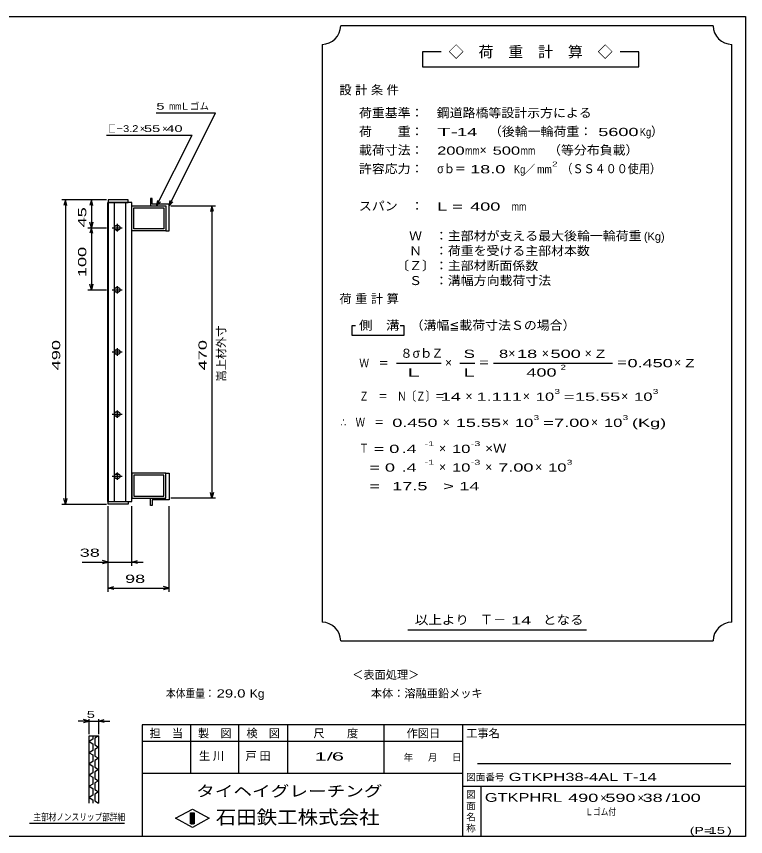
# Model space of a CAD drawing. Units: millimetres, scale not verified. Extents: x -1092 to 1042, y -770 to 629.
# Drawn here: x -133 to 1042, y -691 to 629 of the extents above; entities that cross this region are included whole.
import ezdxf
from ezdxf.enums import TextEntityAlignment as Align

# ---------------------------------------------------------------- set-up
doc = ezdxf.new("R2010")
doc.units = ezdxf.units.MM
doc.header["$LTSCALE"] = 6
for name, color, linetype, lineweight in [('0_2', 150, 'Continuous', 25), ('16', 3, 'Continuous', 25), ('22', 4, 'Continuous', 25), ('24', 2, 'Continuous', 25), ('32', 4, 'Continuous', 25)]:
    doc.layers.add(name, color=color, linetype=linetype, lineweight=lineweight)
doc.styles.add('ベクトル', font='')
doc.styles.get('ベクトル').set_extended_font_data('ベクトル')

msp = doc.modelspace()

# ---------------------------------------------------------------- linework, layer by layer
at = {"layer": '0_2'}
for p, q in [((-1034.4, 629.1), (1041.6, 629.1)), ((1041.6, 629.1), (1041.6, -690.9)), ((1041.6, -510.9), (69.6, -510.9)), ((69.6, -510.9), (69.6, -690.9)), ((147.6, -510.9), (147.6, -588.9)), ((225.6, -588.9), (225.6, -510.9)), ((303.6, -510.9), (303.6, -588.9)), ((459.6, -588.9), (459.6, -510.9)), ((585.6, -510.9), (585.6, -690.9)), ((585.6, -537.9), (69.6, -537.9)), ((1017.6, -573.9), (609.6, -573.9)), ((69.6, -588.9), (585.6, -588.9)), ((585.6, -609.9), (1041.6, -609.9)), ((615.6, -690.9), (615.6, -609.9)), ((123.6, -661.5), (150.6, -646.5)), ((150.6, -646.5), (177.6, -661.5)), ((147.6, -652.5), (153.6, -652.5)), ((147.6, -670.5), (147.6, -652.5)), ((147.6, -652.5), (148.8, -652.5)), ((148.8, -652.5), (148.8, -670.5)), ((150, -670.5), (150, -652.5)), ((150, -652.5), (151.2, -652.5)), ((151.2, -652.5), (151.2, -670.5)), ((152.4, -670.5), (152.4, -652.5)), ((152.4, -652.5), (153.6, -652.5)), ((153.6, -652.5), (153.6, -670.5)), ((153.6, -652.5), (153.6, -670.5)), ((150.6, -676.5), (123.6, -661.5)), ((153.6, -670.5), (147.6, -670.5)), ((148.8, -670.5), (150, -670.5)), ((177.6, -661.5), (150.6, -676.5)), ((151.2, -670.5), (152.4, -670.5)), ((1041.6, -690.9), (-1034.4, -690.9))]:
    msp.add_line(p, q, dxfattribs=at)
at = {"layer": '16'}
for p, q in [((47, 334), (15, 334)), ((15, 334), (15, 329.5)), ((47, 329.5), (47, 334)), ((86, 336), (83, 336)), ((83, 336), (83, 324)), ((86, 327), (86, 336)), ((14.3, -151.5), (14.3, 329.5)), ((14.3, 329.5), (15, 329.5)), ((15, 329.5), (47, 329.5)), ((15, 329.5), (15, -151.5)), ((53, 329.5), (15, 329.5)), ((24.5, 329.5), (24.5, -151.5)), ((43.5, -151.5), (43.5, 329.5)), ((53, -151.5), (53, 329.5)), ((53, 324), (108, 324)), ((53, 284), (53, 324)), ((56.2, 320.8), (104.8, 320.8)), ((56.2, 287.2), (56.2, 320.8)), ((83, 324), (108, 324)), ((113, 327), (86, 327)), ((104.8, 320.8), (104.8, 287.2)), ((108, 324), (108, 284)), ((108, 324), (108, 284)), ((113, 284), (113, 327)), ((31.5, 292), (27.5, 292)), ((29.5, 295), (29.5, 283)), ((21.5, 289), (37.5, 289)), ((27.5, 286), (31.5, 286)), ((108, 284), (53, 284)), ((104.8, 287.2), (56.2, 287.2)), ((108, 284), (113, 284)), ((21.5, 189), (37.5, 189)), ((31.5, 192), (27.5, 192)), ((27.5, 186), (31.5, 186)), ((29.5, 195), (29.5, 183)), ((29.5, 95), (29.5, 83)), ((21.5, 89), (37.5, 89)), ((31.5, 92), (27.5, 92)), ((27.5, 86), (31.5, 86)), ((21.5, -11), (37.5, -11)), ((31.5, -8), (27.5, -8)), ((29.5, -5), (29.5, -17)), ((27.5, -14), (31.5, -14)), ((29.5, -105), (29.5, -117)), ((21.5, -111), (37.5, -111)), ((31.5, -108), (27.5, -108)), ((27.5, -114), (31.5, -114)), ((108, -106), (53, -106)), ((53, -106), (53, -146)), ((104.8, -109.2), (56.2, -109.2)), ((56.2, -109.2), (56.2, -142.8)), ((104.8, -142.8), (104.8, -109.2)), ((108, -146), (108, -106)), ((108, -106), (113, -106)), ((108, -146), (108, -106)), ((113, -106), (113, -149)), ((56.2, -142.8), (104.8, -142.8)), ((15, -151.5), (14.3, -151.5)), ((15, -151.5), (47, -151.5)), ((15, -156), (15, -151.5)), ((15, -151.5), (53, -151.5)), ((47, -156), (15, -156)), ((47, -151.5), (47, -156)), ((53, -146), (108, -146)), ((83, -158), (83, -146)), ((83, -146), (108, -146)), ((86, -158), (83, -158)), ((113, -149), (86, -149)), ((86, -149), (86, -158))]:
    msp.add_line(p, q, dxfattribs=at)
for centre, radius, start, end in [((27.5, 289), 3, 90, 270), ((29.5, 289), 4, 46.6, 133.4), ((31.5, 289), 3, 270, 90), ((29.5, 289), 4, 226.6, 313.4), ((27.5, 189), 3, 90, 270), ((29.5, 189), 4, 46.6, 133.4), ((29.5, 189), 4, 226.6, 313.4), ((31.5, 189), 3, 270, 90), ((29.5, 89), 4, 46.6, 133.4), ((27.5, 89), 3, 90, 270), ((29.5, 89), 4, 226.6, 313.4), ((31.5, 89), 3, 270, 90), ((27.5, -11), 3, 90, 270), ((29.5, -11), 4, 46.6, 133.4), ((31.5, -11), 3, 270, 90), ((29.5, -11), 4, 226.6, 313.4), ((27.5, -111), 3, 90, 270), ((29.5, -111), 4, 46.6, 133.4), ((29.5, -111), 4, 226.6, 313.4), ((31.5, -111), 3, 270, 90)]:
    msp.add_arc(centre, radius, start, end, dxfattribs=at)
at = {"layer": '22'}
for p, q in [((92, 474), (188, 474)), ((113, 324), (188, 474)), ((12, 438), (150, 438)), ((93, 324), (150, 438)), ((12, 334), (-60, 334)), ((-54, 334), (-56.4, 325)), ((-51.6, 325), (-54, 334)), ((-54, 334), (-54, -156)), ((12, 334), (-18, 334)), ((-12, 334), (-14.4, 325)), ((-9.6, 325), (-12, 334)), ((-12, 334), (-12, 289)), ((93, 324), (94.8, 332.8)), ((93, 324), (99, 330.6)), ((113, 324), (114.8, 332.8)), ((113, 324), (119, 330.6)), ((116, 324), (188, 324)), ((182, 324), (179.6, 315)), ((184.4, 315), (182, 324)), ((182, 324), (182, -146)), ((-12, 289), (-14.4, 298)), ((-9.6, 298), (-12, 289)), ((-18, 289), (12, 289)), ((-12, 289), (-14.4, 280)), ((-9.6, 280), (-12, 289)), ((-12, 289), (-12, 189)), ((-12, 189), (-14.4, 198)), ((-9.6, 198), (-12, 189)), ((-18, 189), (12, 189)), ((182, -146), (179.6, -137)), ((184.4, -137), (182, -146)), ((-60, -156), (12, -156)), ((-54, -156), (-56.4, -147)), ((-51.6, -147), (-54, -156)), ((188, -146), (116, -146)), ((15, -255), (15, -159)), ((15, -297), (15, -159)), ((53, -255), (53, -159)), ((113, -297), (113, -159)), ((-27, -249), (15, -249)), ((15, -249), (6, -246.6)), ((6, -251.4), (15, -249)), ((15, -249), (53, -249)), ((53, -249), (62, -246.6)), ((62, -251.4), (53, -249)), ((53, -249), (71, -249)), ((15, -291), (24, -288.6)), ((113, -291), (104, -288.6)), ((24, -293.4), (15, -291)), ((15, -291), (113, -291)), ((104, -293.4), (113, -291))]:
    msp.add_line(p, q, dxfattribs=at)
at = {"layer": '24', "color": 4}
for p, q in [((989.4, 614.1), (389.4, 614.1)), ((359.4, 584.1), (359.4, -345.9)), ((1019.4, -345.9), (1019.4, 584.1)), ((551.4, 572.1), (521.4, 572.1)), ((521.4, 572.1), (521.4, 548.1)), ((869.4, 572.1), (839.4, 572.1)), ((869.4, 548.1), (869.4, 572.1)), ((521.4, 548.1), (869.4, 548.1)), ((413.4, 131.1), (407.4, 131.1)), ((407.4, 131.1), (407.4, 116.1)), ((491.4, 131.1), (485.4, 131.1)), ((491.4, 116.1), (491.4, 131.1)), ((407.4, 116.1), (491.4, 116.1)), ((479.4, 71.1), (551.4, 71.1)), ((581.4, 71.1), (605.4, 71.1)), ((635.4, 71.1), (827.4, 71.1)), ((497.4, -357.9), (785.4, -357.9)), ((389.4, -375.9), (989.4, -375.9))]:
    msp.add_line(p, q, dxfattribs=at)
for centre, start, end in [((359.4, 614.1), 270, 0), ((1019.4, 614.1), 180, 270), ((359.4, -375.9), 0, 90), ((1019.4, -375.9), 90, 180)]:
    msp.add_arc(centre, 30, start, end, dxfattribs=at)
at = {"layer": '32'}
for p, q in [((-15.6, -504.9), (-33.6, -504.9)), ((-15.6, -504.9), (-24.6, -502.5)), ((-24.6, -507.3), (-15.6, -504.9)), ((-15.6, -525.9), (-15.6, -501.9)), ((-15.6, -504.9), (-0.6, -504.9)), ((-0.6, -501.9), (-0.6, -525.9)), ((-0.6, -504.9), (8.4, -502.5)), ((8.4, -507.3), (-0.6, -504.9)), ((-0.6, -504.9), (17.4, -504.9)), ((-15.6, -528.9), (-0.6, -528.9)), ((-15.6, -636.9), (-15.6, -528.9)), ((-9.6, -534.3), (-15.6, -537.9)), ((-15.6, -537.9), (-9.6, -541.5)), ((-9.6, -528.9), (-9.6, -534.3)), ((-0.6, -528.9), (-6.6, -532.5)), ((-6.6, -532.5), (-6.6, -543.3)), ((-0.6, -528.9), (-0.6, -636.9)), ((-9.6, -552.3), (-15.6, -555.9)), ((-9.6, -541.5), (-9.6, -552.3)), ((-6.6, -543.3), (-0.6, -546.9)), ((-0.6, -546.9), (-6.6, -550.5)), ((-6.6, -550.5), (-6.6, -561.3)), ((-15.6, -555.9), (-9.6, -559.5)), ((-9.6, -559.5), (-9.6, -570.3)), ((-6.6, -561.3), (-0.6, -564.9)), ((-0.6, -564.9), (-6.6, -568.5)), ((-9.6, -570.3), (-15.6, -573.9)), ((-15.6, -573.9), (-9.6, -577.5)), ((-9.6, -577.5), (-9.6, -588.3)), ((-6.6, -568.5), (-6.6, -579.3)), ((-6.6, -579.3), (-0.6, -582.9)), ((-9.6, -588.3), (-15.6, -591.9)), ((-15.6, -591.9), (-9.6, -595.5)), ((-0.6, -582.9), (-6.6, -586.5)), ((-6.6, -586.5), (-6.6, -597.3)), ((-9.6, -606.3), (-15.6, -609.9)), ((-9.6, -595.5), (-9.6, -606.3)), ((-6.6, -597.3), (-0.6, -600.9)), ((-0.6, -600.9), (-6.6, -604.5)), ((-6.6, -604.5), (-6.6, -615.3)), ((-15.6, -609.9), (-9.6, -613.5)), ((-9.6, -613.5), (-9.6, -624.3)), ((-6.6, -615.3), (-0.6, -618.9)), ((-0.6, -618.9), (-6.6, -622.5)), ((-9.6, -624.3), (-15.6, -627.9)), ((-15.6, -627.9), (-9.6, -631.5)), ((-9.6, -631.5), (-9.6, -636.9)), ((-6.6, -622.5), (-6.6, -633.3)), ((-6.6, -633.3), (-0.6, -636.9)), ((41.4, -669.9), (-111.6, -669.9))]:
    msp.add_line(p, q, dxfattribs=at)

# ---------------------------------------------------------------- texts
at = {"layer": '0_2', "style": 'ベクトル'}
for s, height, p in [('担\u3000当', 13.2, (81.6, -524.7)), ('製\u3000図', 13.2, (159.6, -524.7)), ('検\u3000図', 13.2, (237.6, -524.7)), ('尺\u3000\u3000度', 13.2, (345.6, -524.7)), ('作図日', 13.2, (495.6, -524.7)), ('工事名', 13.2, (591.6, -524.7)), ('年', 11, (490.8, -563.4)), ('月', 11, (529.8, -563.4)), ('日', 11, (568.8, -563.4)), ('図面番号', 11, (591.6, -595.2)), ('図', 11, (591.6, -623.4)), ('面', 11, (591.6, -641.4)), ('名', 11, (591.6, -659.4)), ('称', 11, (591.6, -677.4))]:
    msp.add_text(s, height=height, dxfattribs=at).set_placement(p, align=Align.MIDDLE_LEFT)
at = {"layer": '0_2', "color": 222, "style": 'ベクトル'}
for s, height, width, p in [('タイヘイグレーチング', 17.6, 1.25, (156.6, -617.7)), ('石田鉄工株式会社', 21.99, 1.1, (188.1, -659.7))]:
    msp.add_text(s, height=height, dxfattribs=dict(at, width=width)).set_placement(p, align=Align.MIDDLE_LEFT)
at = {"layer": '22', "color": 2, "style": 'ベクトル'}
for s, height, width, p in [(' 5 ', 11, 1.6, (86, 484.5)), ('mm', 11, 0.75, (113, 484.5)), ('□－', 11, 0.8, (15, 448.5)), ('3.2', 11, 1.2, (39, 448.5)), (' 55 ', 11, 1.6, (66, 448.5)), (' 40 ', 11, 1.6, (102, 448.5)), (' 38 ', 13.2, 1.65, (-39, -234)), (' 98 ', 13.2, 1.65, (34, -276)), ('本体重量：', 13.2, 0.85, (108, -460.5)), (' 29.0', 13.2, 1.35, (183, -460.5)), ('Kg', 13.2, 1.1, (243, -460.5)), ('1/', 13.2, 2, (347.4, -561.9)), (' 6 ', 13.2, 2, (365.4, -561.9)), ('GTKPH38-4AL T-14', 13.2, 1.5, (660, -594.9)), ('GTKPHRL', 14.08, 1.4, (621.6, -627.9)), (' 490 ', 13.2, 1.65, (747.6, -628.5)), (' 590 ', 13.2, 1.65, (807.6, -628.5)), (' 38 ', 13.2, 1.65, (867.6, -628.5)), ('/', 13.2, 1.65, (912.6, -628.5)), (' 100 ', 13.2, 1.65, (912.6, -628.5)), ('Ｌゴム付', 11, 0.8, (783.6, -651)), ('(P=', 11, 1.55, (951.6, -681)), (' 15 ', 11, 1.6, (975.6, -681)), (')', 11, 1.6, (1011.6, -681))]:
    msp.add_text(s, height=height, dxfattribs=dict(at, width=width)).set_placement(p, align=Align.MIDDLE_LEFT)
for s, height, p in [('Ｌゴム', 11, (131, 484.5)), ('×', 11, (66, 448.5)), ('×', 11, (102, 448.5)), ('＜表面処理＞', 13.2, (408, -430.5)), ('本体：', 13.2, (438, -460.5)), ('溶融亜鉛メッキ', 13.2, (492, -460.5)), ('×', 13.2, (807.6, -628.5)), ('×', 13.2, (867.6, -628.5))]:
    msp.add_text(s, height=height, dxfattribs=at).set_placement(p, align=Align.MIDDLE_LEFT)
at = {"layer": '22', "color": 2, "style": 'ベクトル', "width": 1.65}
for s, p in [(' 45 ', (-27, 281.5)), (' 100 ', (-27, 201.5)), (' 490 ', (-69, 51.5)), (' 470 ', (167, 51.5))]:
    msp.add_text(s, height=13.2, rotation=90, dxfattribs=at).set_placement(p, align=Align.MIDDLE_LEFT)
at = {"layer": '22', "color": 2, "style": 'ベクトル'}
msp.add_text('嵩上材外寸', height=13.2, rotation=90, dxfattribs=at).set_placement((197, 41.5), align=Align.MIDDLE_LEFT)
at = {"layer": '22', "color": 2, "char_height": 13.2, "attachment_point": 4, "style": 'ベクトル'}
for s, insert in [('\\T1.25;生川\u3000', (161.1, -561.9)), ('\\T1.25;戸田\u3000', (236.1, -561.9))]:
    msp.add_mtext(s, dxfattribs=dict(at, insert=insert))
at = {"layer": '24', "style": 'ベクトル'}
for s, height, p in [('◇\u3000荷\u3000重\u3000計\u3000算\u3000◇', 17.6, (563.4, 572.1)), ('）', 14.5, (889.2, 444)), ('×', 14.5, (613.2, 414)), ('／', 13.2, (684.9, 383.1)), ('(Kg)', 13.2, (877.8, 275.1)), ('８', 14.5, (485.4, 87)), ('σｂ', 14.52, (505.2, 87)), ('Ｚ', 14.5, (535.2, 87)), ('×', 14.5, (659.4, 87)), ('×', 14.5, (713.4, 87)), ('×', 14.5, (782.4, 87)), ('×', 14.5, (557.4, 72)), ('×', 14.5, (926.4, 72)), ('×', 14.5, (590.4, 18)), ('×', 14.5, (682.8, 18)), ('×', 14.5, (841.2, 18)), ('×', 14.5, (553.8, -24)), ('×', 14.5, (649.2, -24)), ('×', 14.5, (792.6, -24)), ('×', 14.5, (547.8, -66)), ('×', 14.5, (547.8, -96)), ('×', 14.5, (622.2, -96)), ('×', 14.5, (702.6, -96)), ('Ｔ－', 15.4, (613.8, -341.4))]:
    msp.add_text(s, height=height, dxfattribs=at).set_placement(p, align=Align.MIDDLE_LEFT)
for s, height, width, p in [('荷重基準：\u3000', 14.52, 1.05, (418.8, 474)), ('鋼道路橋等設計示方による', 14.52, 1.05, (544.2, 474)), ('荷\u3000\u3000重：\u3000', 14.52, 1.05, (418.8, 444)), ('T-', 13.2, 2, (544.8, 443.1)), (' 14 ', 13.2, 1.65, (568.8, 443.1)), ('（後輪一輪荷重：', 14.52, 1.05, (628.2, 444)), (' 5600', 13.2, 1.65, (796.2, 443.1)), ('Kg', 13.2, 0.85, (871.2, 443.1)), ('載荷寸法：\u3000', 14.52, 1.05, (418.8, 414)), ('\u3000（等分布負載）', 14.52, 1.05, (702.6, 414)), ('200', 13.2, 1.5, (544.8, 413.1)), ('mm', 13.2, 0.8, (589.8, 413.1)), ('500', 13.2, 1.5, (634.2, 413.1)), ('mm', 13.2, 0.8, (679.2, 413.1)), ('許容応力：\u3000', 14.52, 1.05, (418.8, 384)), ('σｂ＝', 14.52, 0.9, (544.8, 384)), (' 18.0', 13.2, 1.65, (589.8, 383.1)), ('Kg', 13.2, 0.85, (668.4, 383.1)), ('mm', 13.2, 0.8, (705.9, 383.1)), ('2', 7.92, 1.5, (729.9, 391.5)), ('（ＳＳ４００使用）', 14.52, 0.9, (744.9, 384)), ('スパン\u3000：\u3000', 14.52, 1.05, (418.8, 324)), ('L =', 13.2, 1.65, (544.8, 323.1)), (' 400 ', 13.2, 1.65, (589.8, 323.1)), ('mm', 13.2, 0.8, (664.8, 323.1)), ('\u3000Ｗ\u3000：主部材が支える最大後輪一輪荷重', 14.52, 1.05, (478.8, 276)), ('\u3000Ｎ\u3000：荷重を受ける主部材本数', 14.52, 1.05, (478.8, 252)), ('〔Ｚ〕：主部材断面係数', 14.52, 1.05, (478.8, 228)), ('\u3000Ｓ\u3000：溝幅方向載荷寸法', 14.52, 1.05, (478.8, 204)), ('側\u3000溝', 14.52, 1.1, (418.8, 132)), ('\u3000（溝幅≦載荷寸法Ｓの場合）', 14.52, 1.05, (481.2, 132)), ('S', 13.2, 1.55, (587.4, 86.1)), ('8', 13.2, 1.5, (644.4, 86.1)), (' 18 ', 13.2, 1.65, (665.4, 86.1)), (' 500 ', 13.2, 1.65, (719.4, 86.1)), ('Z', 13.2, 1.4, (800.4, 86.1)), ('Ｗ\u3000＝', 13.2, 0.85, (419.4, 71.1)), ('＝', 14.5, 0.9, (611.4, 72)), ('2', 7.92, 1.5, (743.4, 64.5)), ('＝', 14.5, 0.9, (833.4, 72)), ('0.450', 13.2, 1.65, (851.4, 71.1)), ('Z', 13.2, 1.4, (944.4, 71.1)), ('L', 13.2, 1.8, (587.4, 56.1)), (' 400 ', 13.2, 1.65, (680.4, 56.1)), ('Ｚ\u3000＝\u3000Ｎ〔Ｚ〕＝', 14.52, 0.75, (419.4, 18)), ('3', 7.92, 1.5, (733.8, 25.5)), ('3', 7.92, 1.5, (892.2, 25.5)), (' 14 ', 13.2, 1.65, (542.4, 17.1)), ('1.111', 13.2, 1.65, (608.4, 17.1)), ('10', 13.2, 1.5, (703.8, 17.1)), ('=', 13.2, 1.7, (748.8, 17.1)), ('15.55', 13.2, 1.65, (766.8, 17.1)), ('10', 13.2, 1.5, (862.2, 17.1)), ('3', 7.92, 1.5, (700.2, -16.5)), ('3', 7.92, 1.5, (843.6, -16.5)), ('∴\u3000Ｗ\u3000＝', 14.52, 0.75, (389.4, -24)), (' 0.450', 13.2, 1.65, (464.4, -24.9)), ('15.55', 13.2, 1.65, (574.8, -24.9)), ('10', 13.2, 1.5, (670.2, -24.9)), ('=', 13.2, 1.7, (715.2, -24.9)), ('7.00', 13.2, 1.65, (733.2, -24.9)), ('10', 13.2, 1.5, (813.6, -24.9)), ('(Kg)', 13.2, 1.65, (858.6, -24.9)), ('Ｔ', 14.5, 0.75, (419.4, -66)), (' = 0', 13.2, 1.65, (434.4, -66.9)), (' .4 ', 13.2, 1.65, (479.4, -66.9)), ('-1', 7.92, 1.65, (524.4, -58.5)), ('10', 13.2, 1.5, (568.8, -66.9)), ('-3', 7.92, 1.65, (598.8, -58.5)), ('×Ｗ', 14.52, 1.1, (622.2, -66)), ('  = 0', 13.2, 1.65, (419.4, -96.9)), (' .4 ', 13.2, 1.65, (479.4, -96.9)), ('-1', 7.92, 1.65, (524.4, -88.5)), ('10', 13.2, 1.5, (568.8, -96.9)), ('-3', 7.92, 1.65, (598.8, -88.5)), ('7.00', 13.2, 1.65, (643.2, -96.9)), ('10', 13.2, 1.5, (723.6, -96.9)), ('3', 7.92, 1.5, (753.6, -88.5)), ('  =', 13.2, 1.65, (419.4, -126.9)), (' 17.5', 13.2, 1.65, (464.4, -126.9)), ('>', 13.2, 1.7, (554.4, -126.9)), (' 14 ', 13.2, 1.65, (572.4, -126.9)), ('以上より\u3000', 14.52, 1.1, (508.8, -342)), (' 14 ', 13.2, 1.65, (655.8, -342.9)), ('となる', 14.52, 1.1, (715.2, -342))]:
    msp.add_text(s, height=height, dxfattribs=dict(at, width=width)).set_placement(p, align=Align.MIDDLE_LEFT)
at = {"layer": '24', "attachment_point": 4, "style": 'ベクトル'}
for s, insert, char_height in [('\\T1.28;設計条件', (387.3, 510), 14.52), ('\\T1.28;荷重計算', (387.3, 174), 14.52), ('\\T1.5;\\W2;\\~L\\~', (482.4, 56.1), 13.2)]:
    msp.add_mtext(s, dxfattribs=dict(at, insert=insert, char_height=char_height))
at = {"layer": '32', "color": 2, "style": 'ベクトル'}
for s, width, p in [(' 5 ', 1.6, (-26.1, -494.4)), ('主部材ノンスリップ部詳細', 0.8, (-105.6, -659.4))]:
    msp.add_text(s, height=11, dxfattribs=dict(at, width=width)).set_placement(p, align=Align.MIDDLE_LEFT)

doc.saveas('drawing.dxf')
